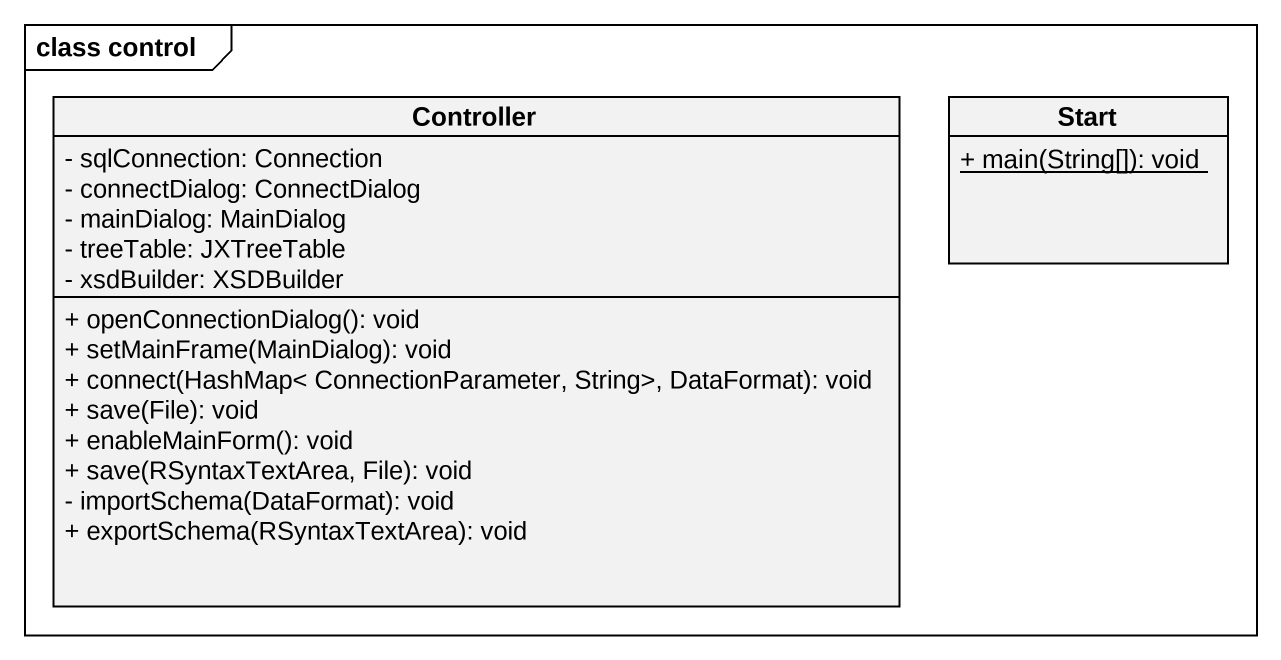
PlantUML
@startuml
mainframe class control
hide circle
hide empty members
skinparam classAttributeIconSize 0
class Controller {
  - sqlConnection: Connection
  - connectDialog: ConnectDialog
  - mainDialog: MainDialog
  - treeTable: JXTreeTable
  - xsdBuilder: XSDBuilder
  + openConnectionDialog(): void
  + setMainFrame(MainDialog): void
  + connect(HashMap< ConnectionParameter, String>, DataFormat): void
  + save(File): void
  + enableMainForm(): void
  + save(RSyntaxTextArea, File): void
  - importSchema(DataFormat): void
  + exportSchema(RSyntaxTextArea): void
}
class "Start" as Start_ {
  {static} + main(String[]): void
}
@enduml
